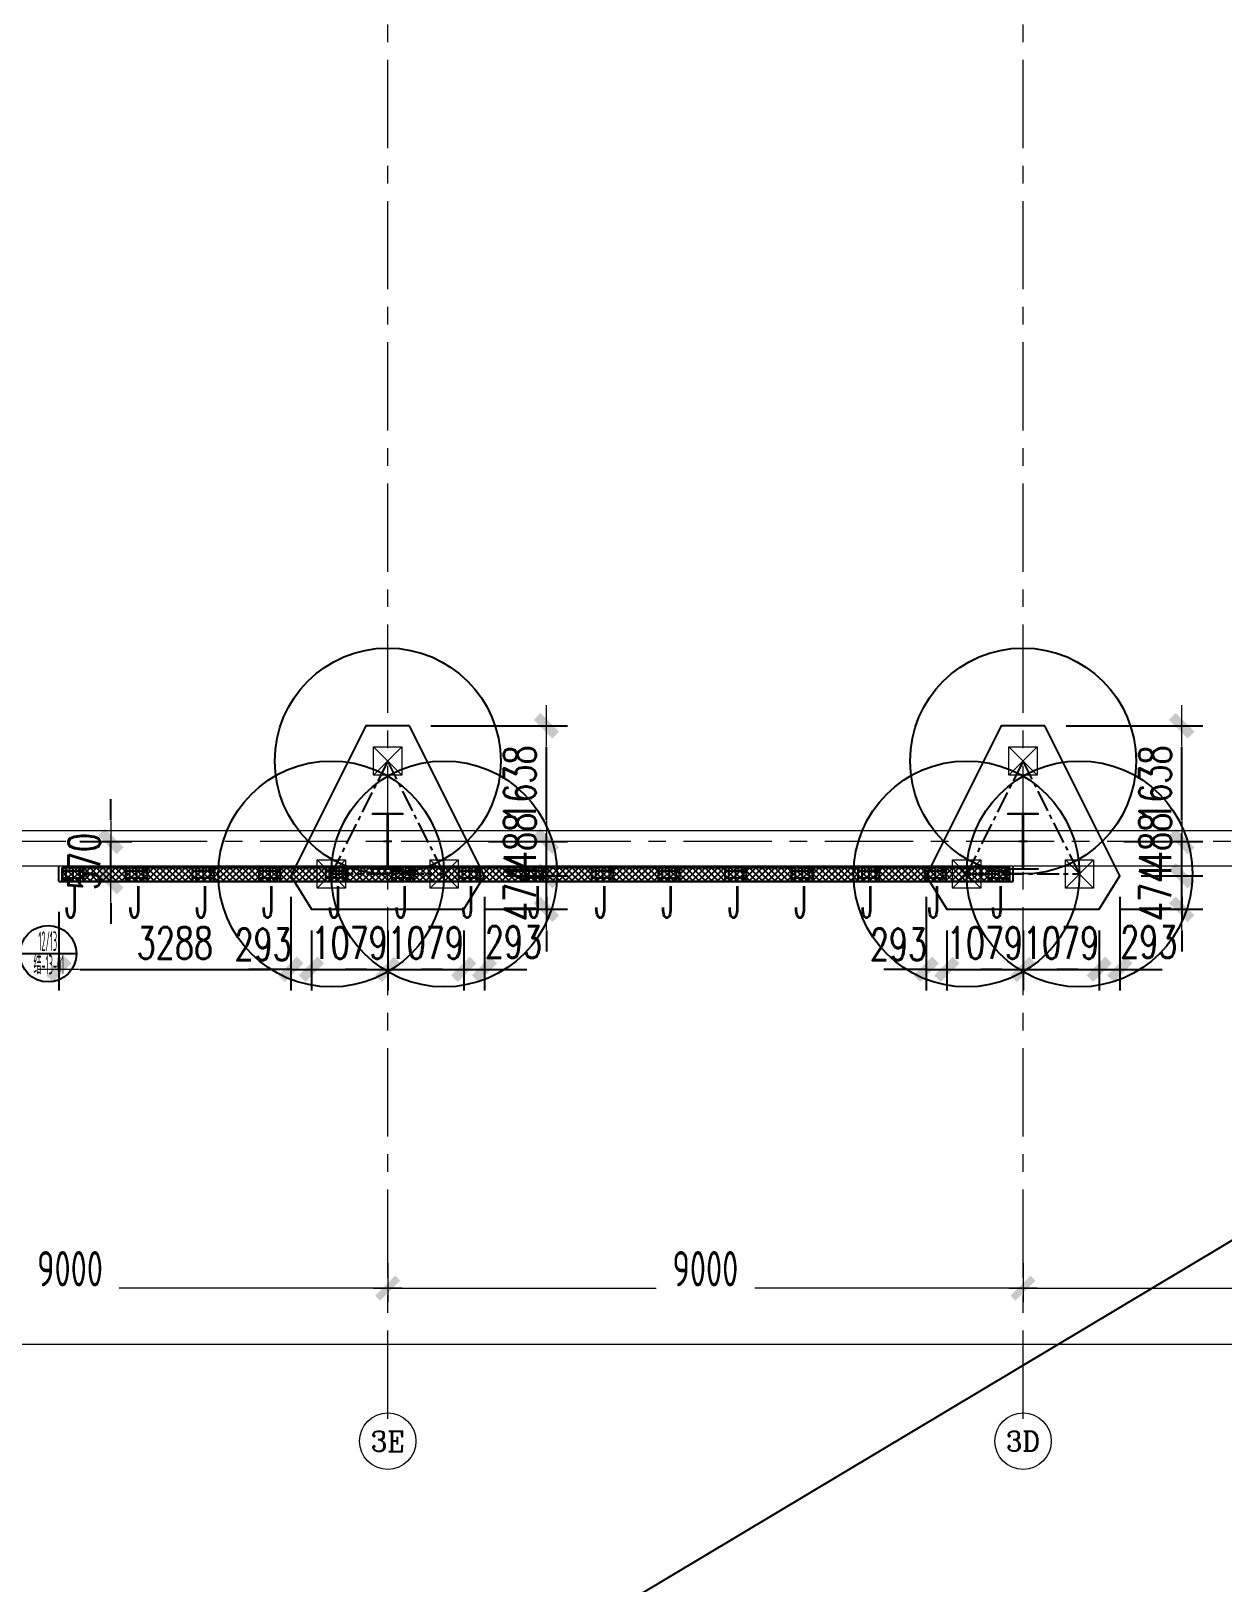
# Model space of a CAD drawing. Extents: x -1201378 to 2367219, y -619313 to 244905.
# Drawn here: x -124811 to -107926, y -265752 to -243770 of the extents above; entities that cross this region are included whole.
import ezdxf
from ezdxf.enums import TextEntityAlignment as Align

# ---------------------------------------------------------------- set-up
doc = ezdxf.new("R2010")
doc.units = 0
doc.header["$LTSCALE"] = 1000
doc.linetypes.add('CENTER', pattern=[2, 1.25, -0.25, 0.25, -0.25])
doc.layers.get('0').update_dxf_attribs({"linetype": 'CONTINUOUS'})
doc.layers.get('Defpoints').update_dxf_attribs({"linetype": 'CONTINUOUS'})
for name, color, linetype in [('2钢材断面', 2, 'CONTINUOUS'), ('30预埋件', 30, 'CONTINUOUS'), ('40钢材投影', 40, 'CONTINUOUS'), ('A-WINDOW', 140, 'CONTINUOUS'), ('ALT_CEN-0-30', 1, 'CENTER'), ('S-DOTE1', 140, 'CENTER'), ('S-HATCH1-W', 252, 'CONTINUOUS'), ('S-SS', 111, 'CONTINUOUS'), ('S-XXX', 241, 'CONTINUOUS'), ('结构轮廓线', 1, 'CONTINUOUS')]:
    doc.layers.add(name, color=color, linetype=linetype)
for name, color, linetype, lineweight in [('S-axis', 111, 'CONTINUOUS', 0), ('S-bkl', 4, 'CONTINUOUS', 0), ('S-col', 2, 'CONTINUOUS', 0), ('S-dim', 81, 'CONTINUOUS', 0), ('S-dote', 5, 'CENTER', 0), ('S-zhuang', 1, 'CONTINUOUS', 0)]:
    doc.layers.add(name, color=color, linetype=linetype, lineweight=lineweight)
doc.styles.add('_TCH_AXIS', font='COMPLEX', dxfattribs={"bigfont": 'GBCBIG'})
doc.styles.add('DHTEXT-1', font='romans.shx', dxfattribs={"width": 0.7, "bigfont": 'chinese.shx'})
doc.styles.add('HZS', font='hzs.shx', dxfattribs={"width": 0.7, "bigfont": 'hztxt.shx'})
doc.styles.add('SS1', font='tj-romans1.shx', dxfattribs={"width": 0.7, "bigfont": 'tj-hztxt1.shx'})
doc.styles.add('TSSD_Dimension', font='tssdeng.shx', dxfattribs={"width": 0.7, "bigfont": 'hztxt.shx'})
doc.dimstyles.new('S-150-ARCHI', dxfattribs={"dimscale": 150, "dimtxt": 3, "dimasz": 2, "dimexe": 2, "dimexo": 2, "dimgap": 1, "dimtad": 1, "dimdec": 0, "dimzin": 0, "dimdsep": 46, "dimtxsty": 'SS1', "dimblk1": 'TT', "dimblk2": 'TT', "dimsah": 1, "dimcen": 1, "dimclrd": 256, "dimclre": 256, "dimclrt": 256, "dimadec": 0, "dimazin": 0, "dimtfac": 1, "dimtdec": 0, "dimtix": 1, "dimtmove": 2, "dimatfit": 0, "dimldrblk": 'TT', "dimfxl": 2, "dimtolj": 1, "dimtzin": 0, "dimarcsym": 0})
doc.dimstyles.new('TSSD_200_200', dxfattribs={"dimtxt": 500, "dimasz": 200, "dimexe": 200, "dimexo": 500, "dimgap": 200, "dimtad": 1, "dimdec": 0, "dimzin": 0, "dimdsep": 46, "dimtxsty": 'TSSD_Dimension', "dimblk": 'ARCHTICK', "dimcen": 0, "dimdle": 200, "dimclrt": 7, "dimadec": 0, "dimazin": 0, "dimtfac": 1, "dimtdec": 0, "dimtix": 1, "dimtmove": 2, "dimatfit": 3, "dimfxl": 1, "dimtolj": 1, "dimtzin": 0, "dimarcsym": 0})

# ---------------------------------------------------------------- blocks, each defined once
blk = doc.blocks.new('w42343243')
at = {"layer": 'S-col'}
blk.add_lwpolyline([(-165069, 621020), (-164639, 621020), (-164639, 621002), (-164848, 621002), (-164848, 620238), (-164639, 620238), (-164639, 620220), (-165069, 620220), (-165069, 620238), (-164860, 620238), (-164860, 621002), (-165069, 621002)], close=True, dxfattribs=at)
blk = doc.blocks.new('42343')
at = {"layer": 'A-WINDOW'}
for p in [(0, -71700), (9000, -71700)]:
    blk.add_blockref('w42343243', p, dxfattribs=at)
blk = doc.blocks.new('_ArchTick')
at = {"color": 0, "linetype": 'ByBlock', "const_width": 0.5}
blk.add_lwpolyline([(-0.71, -0.71), (0.71, 0.71)], dxfattribs=at)
blk = doc.blocks.new('*D503')
at = {"layer": 'Defpoints', "color": 0, "transparency": 16777216}
for p in [(-128758, -360718), (-119758, -360718), (-119758, -361576)]:
    blk.add_point(p, dxfattribs=at)
at = {"layer": 'S-axis', "color": 0, "lineweight": -2, "transparency": 16777216}
for p, q in [((-128758, -361218), (-128758, -361776)), ((-119758, -361218), (-119758, -361776)), ((-128958, -361576), (-124957, -361576)), ((-119558, -361576), (-123560, -361576))]:
    blk.add_line(p, q, dxfattribs=at)
at = {"layer": 'S-axis', "color": 0, "lineweight": -2, "transparency": 16777216, "xscale": 200, "yscale": 200, "zscale": 200, "rotation": 180}
blk.add_blockref('_ArchTick', (-128758, -361576), dxfattribs=at)
at = {"layer": 'S-axis', "color": 0, "lineweight": -2, "transparency": 16777216, "xscale": 200, "yscale": 200, "zscale": 200}
blk.add_blockref('_ArchTick', (-119758, -361576), dxfattribs=at)
at = {"layer": 'S-axis', "color": 7, "transparency": 16777216, "insert": (-124258, -361301), "char_height": 500, "attachment_point": 5, "style": 'TSSD_Dimension'}
blk.add_mtext('\\A1;9000', dxfattribs=at)
blk = doc.blocks.new('*D504')
at = {"layer": 'Defpoints', "color": 0, "transparency": 16777216}
for p in [(-119758, -360718), (-110758, -360718), (-110758, -361576)]:
    blk.add_point(p, dxfattribs=at)
at = {"layer": 'S-axis', "color": 0, "lineweight": -2, "transparency": 16777216}
for p, q in [((-119758, -361218), (-119758, -361776)), ((-110758, -361218), (-110758, -361776)), ((-119958, -361576), (-115957, -361576)), ((-110558, -361576), (-114560, -361576))]:
    blk.add_line(p, q, dxfattribs=at)
at = {"layer": 'S-axis', "color": 0, "lineweight": -2, "transparency": 16777216, "xscale": 200, "yscale": 200, "zscale": 200, "rotation": 180}
blk.add_blockref('_ArchTick', (-119758, -361576), dxfattribs=at)
at = {"layer": 'S-axis', "color": 0, "lineweight": -2, "transparency": 16777216, "xscale": 200, "yscale": 200, "zscale": 200}
blk.add_blockref('_ArchTick', (-110758, -361576), dxfattribs=at)
at = {"layer": 'S-axis', "color": 7, "transparency": 16777216, "insert": (-115258, -361301), "char_height": 500, "attachment_point": 5, "style": 'TSSD_Dimension'}
blk.add_mtext('\\A1;9000', dxfattribs=at)
blk = doc.blocks.new('*D505')
at = {"layer": 'Defpoints', "color": 0, "transparency": 16777216}
for p in [(-110758, -360718), (-101758, -360718), (-101758, -361576)]:
    blk.add_point(p, dxfattribs=at)
at = {"layer": 'S-axis', "color": 0, "lineweight": -2, "transparency": 16777216}
for p, q in [((-110758, -361218), (-110758, -361776)), ((-101758, -361218), (-101758, -361776)), ((-110958, -361576), (-106957, -361576)), ((-101558, -361576), (-105560, -361576))]:
    blk.add_line(p, q, dxfattribs=at)
at = {"layer": 'S-axis', "color": 0, "lineweight": -2, "transparency": 16777216, "xscale": 200, "yscale": 200, "zscale": 200, "rotation": 180}
blk.add_blockref('_ArchTick', (-110758, -361576), dxfattribs=at)
at = {"layer": 'S-axis', "color": 0, "lineweight": -2, "transparency": 16777216, "xscale": 200, "yscale": 200, "zscale": 200}
blk.add_blockref('_ArchTick', (-101758, -361576), dxfattribs=at)
at = {"layer": 'S-axis', "color": 7, "transparency": 16777216, "insert": (-106258, -361301), "char_height": 500, "attachment_point": 5, "style": 'TSSD_Dimension'}
blk.add_mtext('\\A1;9000', dxfattribs=at)
blk = doc.blocks.new('*D458')
at = {"layer": 'Defpoints', "color": 0, "transparency": 16777216}
for p in [(-268658, -360818), (-82958, -360818), (-82958, -362376)]:
    blk.add_point(p, dxfattribs=at)
at = {"layer": 'S-axis', "color": 0, "lineweight": -2, "transparency": 16777216}
for p, q in [((-268658, -361318), (-268658, -362576)), ((-82958, -361318), (-82958, -362576)), ((-268858, -362376), (-176749, -362376)), ((-82758, -362376), (-174868, -362376))]:
    blk.add_line(p, q, dxfattribs=at)
at = {"layer": 'S-axis', "color": 0, "lineweight": -2, "transparency": 16777216, "xscale": 200, "yscale": 200, "zscale": 200, "rotation": 180}
blk.add_blockref('_ArchTick', (-268658, -362376), dxfattribs=at)
at = {"layer": 'S-axis', "color": 0, "lineweight": -2, "transparency": 16777216, "xscale": 200, "yscale": 200, "zscale": 200}
blk.add_blockref('_ArchTick', (-82958, -362376), dxfattribs=at)
at = {"layer": 'S-axis', "color": 7, "transparency": 16777216, "insert": (-175808, -362101), "char_height": 500, "attachment_point": 5, "style": 'TSSD_Dimension'}
blk.add_mtext('\\A1;185700', dxfattribs=at)
blk = doc.blocks.new('S-ZHUANG-400')
at = {"layer": 'S-zhuang'}
for p, q in [((200, -200), (-200, 200)), ((-200, -200), (200, 200))]:
    blk.add_line(p, q, dxfattribs=at)
blk.add_lwpolyline([(-200, 200), (200, 200), (200, -200), (-200, -200)], close=True, dxfattribs=at)
blk = doc.blocks.new('CT3')
at = {"layer": 'Defpoints'}
for centre in [(-101758, -256416), (-102558, -258016), (-100958, -258016)]:
    blk.add_circle(centre, 1600, dxfattribs=at)
at = {"layer": 'S-DOTE1', "ltscale": 0.25}
for p, q in [((-101698, -257554), (-101818, -257554)), ((-101758, -257494), (-101758, -257614))]:
    blk.add_line(p, q, dxfattribs=at)
at = {"layer": 'S-DOTE1', "linetype": 'CENTER', "ltscale": 0.25}
blk.add_lwpolyline([(-100958, -258016), (-101758, -256416), (-102558, -258016)], close=True, dxfattribs=at)
at = {"layer": 'S-HATCH1-W'}
blk.add_lwpolyline([(-101449, -255916), (-102067, -255916), (-103130, -258042), (-102837, -258516), (-100680, -258516), (-100387, -258042)], close=True, dxfattribs=at)
at = {"layer": 'S-zhuang', "rotation": 90.00000000000001}
for p in [(-101758, -256416), (-102558, -258016), (-100958, -258016)]:
    blk.add_blockref('S-ZHUANG-400', p, dxfattribs=at)
blk = doc.blocks.new('TT')
blk.add_line((-0.969, 0), (0.969, 0))
at = {"const_width": 0.45}
blk.add_lwpolyline([(-0.442, -0.442), (0.442, 0.442)], dxfattribs=at)
blk = doc.blocks.new('*D1592')
at = {"layer": 'Defpoints', "color": 0, "transparency": 16777216}
for p in [(-121130, -255736), (-120837, -256210), (-120837, -257061)]:
    blk.add_point(p, dxfattribs=at)
at = {"layer": 'S-dim', "lineweight": -2, "transparency": 16777216}
for p, q in [((-121130, -256036), (-121130, -257361)), ((-120837, -256510), (-120837, -257361)), ((-121430, -257061), (-121730, -257061)), ((-121130, -257061), (-120837, -257061)), ((-120537, -257061), (-120237, -257061))]:
    blk.add_line(p, q, dxfattribs=at)
at = {"layer": 'S-dim', "lineweight": -2, "transparency": 16777216, "xscale": 300, "yscale": 300, "zscale": 300}
blk.add_blockref('TT', (-121130, -257061), dxfattribs=at)
at = {"layer": 'S-dim', "lineweight": -2, "transparency": 16777216, "xscale": 300, "yscale": 300, "zscale": 300, "rotation": 180}
blk.add_blockref('TT', (-120837, -257061), dxfattribs=at)
at = {"layer": 'S-dim', "transparency": 16777216, "insert": (-121522, -256708), "char_height": 450, "attachment_point": 5, "style": 'SS1'}
blk.add_mtext('\\A1;293', dxfattribs=at)
blk = doc.blocks.new('*D1593')
at = {"layer": 'Defpoints', "color": 0, "transparency": 16777216}
for p in [(-120837, -256210), (-119758, -256210), (-119758, -257061)]:
    blk.add_point(p, dxfattribs=at)
at = {"layer": 'S-dim', "lineweight": -2, "transparency": 16777216}
for p, q in [((-120837, -256510), (-120837, -257361)), ((-119758, -256510), (-119758, -257361)), ((-121137, -257061), (-121437, -257061)), ((-120837, -257061), (-119758, -257061)), ((-119458, -257061), (-119158, -257061))]:
    blk.add_line(p, q, dxfattribs=at)
at = {"layer": 'S-dim', "lineweight": -2, "transparency": 16777216, "xscale": 300, "yscale": 300, "zscale": 300}
blk.add_blockref('TT', (-120837, -257061), dxfattribs=at)
at = {"layer": 'S-dim', "lineweight": -2, "transparency": 16777216, "xscale": 300, "yscale": 300, "zscale": 300, "rotation": 180}
blk.add_blockref('TT', (-119758, -257061), dxfattribs=at)
at = {"layer": 'S-dim', "transparency": 16777216, "insert": (-120298, -256686), "char_height": 450, "attachment_point": 5, "style": 'SS1'}
blk.add_mtext('\\A1;1079', dxfattribs=at)
blk = doc.blocks.new('*D1594')
at = {"layer": 'Defpoints', "color": 0, "transparency": 16777216}
for p in [(-119758, -256210), (-118680, -256210), (-118680, -257061)]:
    blk.add_point(p, dxfattribs=at)
at = {"layer": 'S-dim', "lineweight": -2, "transparency": 16777216}
for p, q in [((-119758, -256510), (-119758, -257361)), ((-118680, -256510), (-118680, -257361)), ((-120058, -257061), (-120358, -257061)), ((-119758, -257061), (-118680, -257061)), ((-118380, -257061), (-118080, -257061))]:
    blk.add_line(p, q, dxfattribs=at)
at = {"layer": 'S-dim', "lineweight": -2, "transparency": 16777216, "xscale": 300, "yscale": 300, "zscale": 300}
blk.add_blockref('TT', (-119758, -257061), dxfattribs=at)
at = {"layer": 'S-dim', "lineweight": -2, "transparency": 16777216, "xscale": 300, "yscale": 300, "zscale": 300, "rotation": 180}
blk.add_blockref('TT', (-118680, -257061), dxfattribs=at)
at = {"layer": 'S-dim', "transparency": 16777216, "insert": (-119219, -256686), "char_height": 450, "attachment_point": 5, "style": 'SS1'}
blk.add_mtext('\\A1;1079', dxfattribs=at)
blk = doc.blocks.new('*D1595')
at = {"layer": 'Defpoints', "color": 0, "transparency": 16777216}
for p in [(-118387, -255736), (-118680, -256210), (-118387, -257061)]:
    blk.add_point(p, dxfattribs=at)
at = {"layer": 'S-dim', "lineweight": -2, "transparency": 16777216}
for p, q in [((-118387, -256036), (-118387, -257361)), ((-118680, -256510), (-118680, -257361)), ((-118980, -257061), (-119280, -257061)), ((-118680, -257061), (-118387, -257061)), ((-118087, -257061), (-117787, -257061))]:
    blk.add_line(p, q, dxfattribs=at)
at = {"layer": 'S-dim', "lineweight": -2, "transparency": 16777216, "xscale": 300, "yscale": 300, "zscale": 300}
blk.add_blockref('TT', (-118680, -257061), dxfattribs=at)
at = {"layer": 'S-dim', "lineweight": -2, "transparency": 16777216, "xscale": 300, "yscale": 300, "zscale": 300, "rotation": 180}
blk.add_blockref('TT', (-118387, -257061), dxfattribs=at)
at = {"layer": 'S-dim', "transparency": 16777216, "insert": (-117976, -256674), "char_height": 450, "attachment_point": 5, "style": 'SS1'}
blk.add_mtext('\\A1;293', dxfattribs=at)
blk = doc.blocks.new('*D1596')
at = {"layer": 'Defpoints', "color": 0, "transparency": 16777216}
for p in [(-118387, -255736), (-117511, -255736), (-118680, -256210)]:
    blk.add_point(p, dxfattribs=at)
at = {"layer": 'S-dim', "lineweight": -2, "transparency": 16777216}
for p, q in [((-117511, -255436), (-117511, -255136)), ((-118087, -255736), (-117211, -255736)), ((-117511, -256210), (-117511, -255736)), ((-118380, -256210), (-117211, -256210)), ((-117511, -256510), (-117511, -256810))]:
    blk.add_line(p, q, dxfattribs=at)
at = {"layer": 'S-dim', "lineweight": -2, "transparency": 16777216, "xscale": 300, "yscale": 300, "zscale": 300}
for p, rotation in [((-117511, -255736), 270), ((-117511, -256210), 90)]:
    blk.add_blockref('TT', p, dxfattribs=dict(at, rotation=rotation))
at = {"layer": 'S-dim', "transparency": 16777216, "insert": (-117886, -255973), "char_height": 450, "attachment_point": 5, "rotation": 90, "style": 'SS1'}
blk.add_mtext('\\A1;474', dxfattribs=at)
blk = doc.blocks.new('*D1597')
at = {"layer": 'Defpoints', "color": 0, "transparency": 16777216}
for p in [(-118630, -255248), (-117511, -255248), (-118387, -255736)]:
    blk.add_point(p, dxfattribs=at)
at = {"layer": 'S-dim', "lineweight": -2, "transparency": 16777216}
for p, q in [((-117511, -254948), (-117511, -254648)), ((-118330, -255248), (-117211, -255248)), ((-117511, -255736), (-117511, -255248)), ((-118087, -255736), (-117211, -255736)), ((-117511, -256036), (-117511, -256336))]:
    blk.add_line(p, q, dxfattribs=at)
at = {"layer": 'S-dim', "lineweight": -2, "transparency": 16777216, "xscale": 300, "yscale": 300, "zscale": 300}
for p, rotation in [((-117511, -255248), 270), ((-117511, -255736), 90)]:
    blk.add_blockref('TT', p, dxfattribs=dict(at, rotation=rotation))
at = {"layer": 'S-dim', "transparency": 16777216, "insert": (-117886, -255248), "char_height": 450, "attachment_point": 5, "rotation": 90, "style": 'SS1'}
blk.add_mtext('\\A1;488', dxfattribs=at)
blk = doc.blocks.new('*D1598')
at = {"layer": 'Defpoints', "color": 0, "transparency": 16777216}
for p in [(-119449, -253610), (-117511, -253610), (-118630, -255248)]:
    blk.add_point(p, dxfattribs=at)
at = {"layer": 'S-dim', "lineweight": -2, "transparency": 16777216}
for p, q in [((-119149, -253610), (-117211, -253610)), ((-117511, -254948), (-117511, -253910)), ((-118330, -255248), (-117211, -255248))]:
    blk.add_line(p, q, dxfattribs=at)
at = {"layer": 'S-dim', "lineweight": -2, "transparency": 16777216, "xscale": 300, "yscale": 300, "zscale": 300}
for p, rotation in [((-117511, -253610), 90), ((-117511, -255248), 270)]:
    blk.add_blockref('TT', p, dxfattribs=dict(at, rotation=rotation))
at = {"layer": 'S-dim', "transparency": 16777216, "insert": (-117886, -254429), "char_height": 450, "attachment_point": 5, "rotation": 90, "style": 'SS1'}
blk.add_mtext('\\A1;1638', dxfattribs=at)
blk = doc.blocks.new('*D1599')
at = {"layer": 'Defpoints', "color": 0, "transparency": 16777216}
for p in [(-112130, -255736), (-111837, -256210), (-111837, -257061)]:
    blk.add_point(p, dxfattribs=at)
at = {"layer": 'S-dim', "lineweight": -2, "transparency": 16777216}
for p, q in [((-112130, -256036), (-112130, -257361)), ((-111837, -256510), (-111837, -257361)), ((-112430, -257061), (-112730, -257061)), ((-112130, -257061), (-111837, -257061)), ((-111537, -257061), (-111237, -257061))]:
    blk.add_line(p, q, dxfattribs=at)
at = {"layer": 'S-dim', "lineweight": -2, "transparency": 16777216, "xscale": 300, "yscale": 300, "zscale": 300}
blk.add_blockref('TT', (-112130, -257061), dxfattribs=at)
at = {"layer": 'S-dim', "lineweight": -2, "transparency": 16777216, "xscale": 300, "yscale": 300, "zscale": 300, "rotation": 180}
blk.add_blockref('TT', (-111837, -257061), dxfattribs=at)
at = {"layer": 'S-dim', "transparency": 16777216, "insert": (-112522, -256708), "char_height": 450, "attachment_point": 5, "style": 'SS1'}
blk.add_mtext('\\A1;293', dxfattribs=at)
blk = doc.blocks.new('*D1600')
at = {"layer": 'Defpoints', "color": 0, "transparency": 16777216}
for p in [(-111837, -256210), (-110758, -256210), (-110758, -257061)]:
    blk.add_point(p, dxfattribs=at)
at = {"layer": 'S-dim', "lineweight": -2, "transparency": 16777216}
for p, q in [((-111837, -256510), (-111837, -257361)), ((-110758, -256510), (-110758, -257361)), ((-112137, -257061), (-112437, -257061)), ((-111837, -257061), (-110758, -257061)), ((-110458, -257061), (-110158, -257061))]:
    blk.add_line(p, q, dxfattribs=at)
at = {"layer": 'S-dim', "lineweight": -2, "transparency": 16777216, "xscale": 300, "yscale": 300, "zscale": 300}
blk.add_blockref('TT', (-111837, -257061), dxfattribs=at)
at = {"layer": 'S-dim', "lineweight": -2, "transparency": 16777216, "xscale": 300, "yscale": 300, "zscale": 300, "rotation": 180}
blk.add_blockref('TT', (-110758, -257061), dxfattribs=at)
at = {"layer": 'S-dim', "transparency": 16777216, "insert": (-111298, -256686), "char_height": 450, "attachment_point": 5, "style": 'SS1'}
blk.add_mtext('\\A1;1079', dxfattribs=at)
blk = doc.blocks.new('*D1601')
at = {"layer": 'Defpoints', "color": 0, "transparency": 16777216}
for p in [(-110758, -256210), (-109680, -256210), (-109680, -257061)]:
    blk.add_point(p, dxfattribs=at)
at = {"layer": 'S-dim', "lineweight": -2, "transparency": 16777216}
for p, q in [((-110758, -256510), (-110758, -257361)), ((-109680, -256510), (-109680, -257361)), ((-111058, -257061), (-111358, -257061)), ((-110758, -257061), (-109680, -257061)), ((-109380, -257061), (-109080, -257061))]:
    blk.add_line(p, q, dxfattribs=at)
at = {"layer": 'S-dim', "lineweight": -2, "transparency": 16777216, "xscale": 300, "yscale": 300, "zscale": 300}
blk.add_blockref('TT', (-110758, -257061), dxfattribs=at)
at = {"layer": 'S-dim', "lineweight": -2, "transparency": 16777216, "xscale": 300, "yscale": 300, "zscale": 300, "rotation": 180}
blk.add_blockref('TT', (-109680, -257061), dxfattribs=at)
at = {"layer": 'S-dim', "transparency": 16777216, "insert": (-110219, -256686), "char_height": 450, "attachment_point": 5, "style": 'SS1'}
blk.add_mtext('\\A1;1079', dxfattribs=at)
blk = doc.blocks.new('*D1602')
at = {"layer": 'Defpoints', "color": 0, "transparency": 16777216}
for p in [(-109387, -255736), (-109680, -256210), (-109387, -257061)]:
    blk.add_point(p, dxfattribs=at)
at = {"layer": 'S-dim', "lineweight": -2, "transparency": 16777216}
for p, q in [((-109387, -256036), (-109387, -257361)), ((-109680, -256510), (-109680, -257361)), ((-109980, -257061), (-110280, -257061)), ((-109680, -257061), (-109387, -257061)), ((-109087, -257061), (-108787, -257061))]:
    blk.add_line(p, q, dxfattribs=at)
at = {"layer": 'S-dim', "lineweight": -2, "transparency": 16777216, "xscale": 300, "yscale": 300, "zscale": 300}
blk.add_blockref('TT', (-109680, -257061), dxfattribs=at)
at = {"layer": 'S-dim', "lineweight": -2, "transparency": 16777216, "xscale": 300, "yscale": 300, "zscale": 300, "rotation": 180}
blk.add_blockref('TT', (-109387, -257061), dxfattribs=at)
at = {"layer": 'S-dim', "transparency": 16777216, "insert": (-108976, -256674), "char_height": 450, "attachment_point": 5, "style": 'SS1'}
blk.add_mtext('\\A1;293', dxfattribs=at)
blk = doc.blocks.new('*D1603')
at = {"layer": 'Defpoints', "color": 0, "transparency": 16777216}
for p in [(-109387, -255736), (-108511, -255736), (-109680, -256210)]:
    blk.add_point(p, dxfattribs=at)
at = {"layer": 'S-dim', "lineweight": -2, "transparency": 16777216}
for p, q in [((-108511, -255436), (-108511, -255136)), ((-109087, -255736), (-108211, -255736)), ((-108511, -256210), (-108511, -255736)), ((-109380, -256210), (-108211, -256210)), ((-108511, -256510), (-108511, -256810))]:
    blk.add_line(p, q, dxfattribs=at)
at = {"layer": 'S-dim', "lineweight": -2, "transparency": 16777216, "xscale": 300, "yscale": 300, "zscale": 300}
for p, rotation in [((-108511, -255736), 270), ((-108511, -256210), 90)]:
    blk.add_blockref('TT', p, dxfattribs=dict(at, rotation=rotation))
at = {"layer": 'S-dim', "transparency": 16777216, "insert": (-108886, -255973), "char_height": 450, "attachment_point": 5, "rotation": 90, "style": 'SS1'}
blk.add_mtext('\\A1;474', dxfattribs=at)
blk = doc.blocks.new('*D1604')
at = {"layer": 'Defpoints', "color": 0, "transparency": 16777216}
for p in [(-109630, -255248), (-108511, -255248), (-109387, -255736)]:
    blk.add_point(p, dxfattribs=at)
at = {"layer": 'S-dim', "lineweight": -2, "transparency": 16777216}
for p, q in [((-108511, -254948), (-108511, -254648)), ((-109330, -255248), (-108211, -255248)), ((-108511, -255736), (-108511, -255248)), ((-109087, -255736), (-108211, -255736)), ((-108511, -256036), (-108511, -256336))]:
    blk.add_line(p, q, dxfattribs=at)
at = {"layer": 'S-dim', "lineweight": -2, "transparency": 16777216, "xscale": 300, "yscale": 300, "zscale": 300}
for p, rotation in [((-108511, -255248), 270), ((-108511, -255736), 90)]:
    blk.add_blockref('TT', p, dxfattribs=dict(at, rotation=rotation))
at = {"layer": 'S-dim', "transparency": 16777216, "insert": (-108886, -255248), "char_height": 450, "attachment_point": 5, "rotation": 90, "style": 'SS1'}
blk.add_mtext('\\A1;488', dxfattribs=at)
blk = doc.blocks.new('*D1605')
at = {"layer": 'Defpoints', "color": 0, "transparency": 16777216}
for p in [(-110449, -253610), (-108511, -253610), (-109630, -255248)]:
    blk.add_point(p, dxfattribs=at)
at = {"layer": 'S-dim', "lineweight": -2, "transparency": 16777216}
for p, q in [((-110149, -253610), (-108211, -253610)), ((-108511, -254948), (-108511, -253910)), ((-109330, -255248), (-108211, -255248))]:
    blk.add_line(p, q, dxfattribs=at)
at = {"layer": 'S-dim', "lineweight": -2, "transparency": 16777216, "xscale": 300, "yscale": 300, "zscale": 300}
for p, rotation in [((-108511, -253610), 90), ((-108511, -255248), 270)]:
    blk.add_blockref('TT', p, dxfattribs=dict(at, rotation=rotation))
at = {"layer": 'S-dim', "transparency": 16777216, "insert": (-108886, -254429), "char_height": 450, "attachment_point": 5, "rotation": 90, "style": 'SS1'}
blk.add_mtext('\\A1;1638', dxfattribs=at)
blk = doc.blocks.new('*D6575')
at = {"layer": 'Defpoints', "color": 0, "transparency": 16777216}
for p in [(-121130, -255736), (-124418, -255948), (-121130, -257061)]:
    blk.add_point(p, dxfattribs=at)
at = {"layer": 'S-dim', "lineweight": -2, "transparency": 16777216}
for p, q in [((-121130, -256036), (-121130, -257361)), ((-124418, -256248), (-124418, -257361)), ((-124118, -257061), (-121430, -257061))]:
    blk.add_line(p, q, dxfattribs=at)
at = {"layer": 'S-dim', "lineweight": -2, "transparency": 16777216, "xscale": 300, "yscale": 300, "zscale": 300, "rotation": 180}
blk.add_blockref('TT', (-124418, -257061), dxfattribs=at)
at = {"layer": 'S-dim', "lineweight": -2, "transparency": 16777216, "xscale": 300, "yscale": 300, "zscale": 300}
blk.add_blockref('TT', (-121130, -257061), dxfattribs=at)
at = {"layer": 'S-dim', "transparency": 16777216, "insert": (-122774, -256686), "char_height": 450, "attachment_point": 5, "style": 'SS1'}
blk.add_mtext('\\A1;3288', dxfattribs=at)
blk = doc.blocks.new('*D6576')
at = {"layer": 'Defpoints', "color": 0, "transparency": 16777216}
for p in [(-124418, -255248), (-123682, -255248), (-124418, -255818)]:
    blk.add_point(p, dxfattribs=at)
at = {"layer": 'S-dim', "lineweight": -2, "transparency": 16777216}
for p, q in [((-123682, -254948), (-123682, -254648)), ((-124118, -255248), (-123382, -255248)), ((-123682, -255818), (-123682, -255248)), ((-124118, -255818), (-123382, -255818)), ((-123682, -256118), (-123682, -256418))]:
    blk.add_line(p, q, dxfattribs=at)
at = {"layer": 'S-dim', "lineweight": -2, "transparency": 16777216, "xscale": 300, "yscale": 300, "zscale": 300}
for p, rotation in [((-123682, -255248), 270), ((-123682, -255818), 90)]:
    blk.add_blockref('TT', p, dxfattribs=dict(at, rotation=rotation))
at = {"layer": 'S-dim', "transparency": 16777216, "insert": (-124057, -255533), "char_height": 450, "attachment_point": 5, "rotation": 90, "style": 'SS1'}
blk.add_mtext('\\A1;570', dxfattribs=at)
blk = doc.blocks.new('3号一层翻口')
at = {"layer": '结构轮廓线', "color": 1, "ltscale": 500}
for p, q in [((-424418, -255818), (-424418, -255598)), ((-410898, -255818), (-410898, -255598)), ((-424418, -255818), (-410898, -255818))]:
    blk.add_line(p, q, dxfattribs=at)
blk = doc.blocks.new('20250902145151')
at = {"layer": '2钢材断面'}
for p, q in [((150, 100), (-150, 100)), ((-150, 100), (-150, -100)), ((150, -100), (150, 100)), ((-150, -100), (150, -100))]:
    blk.add_line(p, q, dxfattribs=at)
at = {"layer": '40钢材投影'}
for centre, radius in [((-100, 50), 10), ((-100, 50), 5), ((0, 50), 10), ((0, 50), 5), ((100, 50), 10), ((100, 50), 5), ((-100, -50), 10), ((-100, -50), 5), ((0, -50), 10), ((0, -50), 5), ((100, -50), 10), ((100, -50), 5)]:
    blk.add_circle(centre, radius, dxfattribs=at)
at = {"layer": 'ALT_CEN-0-30', "ltscale": 20}
for p, q in [((-150, 50), (150, 50)), ((-100, 100), (-100, -100)), ((0, 100), (0, -100)), ((100, 100), (100, -100)), ((-150, -50), (150, -50))]:
    blk.add_line(p, q, dxfattribs=at)
blk = doc.blocks.new('20250912153858')
at = {"ltscale": 50}
blk.add_blockref('20250902145151', (0, 100), dxfattribs=at)
at = {"layer": '30预埋件', "style": 'DHTEXT-1', "text_generation_flag": 6, "width": 0.55}
blk.add_attdef('B', (105, -65), '', height=450, dxfattribs=at)
blk = doc.blocks.new('3#轴网')
at = {"layer": 'S-axis'}
for centre in [(-119758.5, -363744.2), (-110758.5, -363744.2)]:
    blk.add_circle(centre, 400, dxfattribs=at)
at = {"layer": 'S-dote'}
for p, q in [((-119758.5, -363428.2), (-119758.5, -277944.2)), ((-110758.5, -363428.2), (-110758.5, -277944.2)), ((-78316.2, -355248.2), (-273210.6, -355248.2))]:
    blk.add_line(p, q, dxfattribs=at)
at = {"layer": 'S-axis', "style": '_TCH_AXIS'}
for s, height, p, p2 in [('3E', 288.12, (-119998.6, -363888.3), (-119518.4, -363888.3)), ('3D', 282.17, (-111000.3, -363885.3), (-110516.6, -363885.3))]:
    blk.add_text(s, height=height, dxfattribs=at).set_placement(p, p2, align=Align.FIT)
at = {"layer": 'S-axis'}
for base, p1, p2, picture, middle in [((-119758.5, -361576), (-128758.5, -360718), (-119758.5, -360718), '*D503', (-124258.5, -361301)), ((-110758.5, -361576), (-119758.5, -360718), (-110758.5, -360718), '*D504', (-115258.5, -361301)), ((-101758.5, -361576), (-110758.5, -360718), (-101758.5, -360718), '*D505', (-106258.5, -361301)), ((-82958.5, -362376), (-268658.5, -360818), (-82958.5, -360818), '*D458', (-175808.5, -362101))]:
    dim = blk.add_linear_dim(base=base, p1=p1, p2=p2, angle=0, dimstyle='TSSD_200_200', dxfattribs=at)
    dim.commit()
    dim.dimension.update_dxf_attribs({"geometry": picture, "text_midpoint": middle, "dimtype": 161})

msp = doc.modelspace()

# ---------------------------------------------------------------- hatches: boundary and pattern name
at = {"layer": 'S-HATCH1-W'}
h = msp.add_hatch(dxfattribs=at)
h.set_pattern_fill('ANSI37', color=256, scale=20)
h.paths.add_polyline_path([(-124368.5, -255618.3), (-110948.5, -255618.3), (-110948.5, -255818.3), (-124368.5, -255818.3)])

# ---------------------------------------------------------------- linework, layer by layer
at = {"layer": 'Defpoints', "color": 1}
msp.add_line((-99008.5, -255648.2), (-224626.9, -330727.7), dxfattribs=at)
at = {"layer": 'S-bkl'}
msp.add_line((-83308.5, -255598.2), (-268308.5, -255598.2), dxfattribs=at)
msp.add_lwpolyline([(-83708.5, -203498.2), (-83708.5, -255098.2), (-267908.5, -255098.2)], dxfattribs=at)
at = {"layer": 'S-HATCH1-W'}
msp.add_lwpolyline([(-124368.5, -255618.3), (-110948.5, -255618.3), (-110948.5, -255818.3), (-124368.5, -255818.3)], close=True, dxfattribs=at)
at = {"layer": 'S-XXX'}
msp.add_line((-124169, -256839.8), (-125377.1, -256839.8), dxfattribs=at)
msp.add_circle((-124569, -256839.8), 400, dxfattribs=at)

# ---------------------------------------------------------------- block references
at = {"layer": 'S-axis'}
msp.add_blockref('3#轴网', (0, 100000), dxfattribs=at)
at = {"layer": 'S-col'}
msp.add_blockref('42343', (45095.7, -804168.2), dxfattribs=at)
at = {"layer": 'S-SS'}
msp.add_blockref('3号一层翻口', (300000, 0), dxfattribs=at)
at = {"layer": 'S-zhuang'}
for p in [(-18000, 2306), (-9000, 2306)]:
    msp.add_blockref('CT3', p, dxfattribs=at)
at = {"layer": '结构轮廓线', "ltscale": 500}
ref = msp.add_blockref('20250912153858', (-124218.5, -255818.3), dxfattribs=dict(at, xscale=-1))
ref.add_attrib('B', 'J', (-124323.9, -256333.2), dxfattribs={"layer": '30预埋件', "height": 450, "rotation": 180, "style": 'DHTEXT-1', "text_generation_flag": 6, "width": 0.55})
ref = msp.add_blockref('20250912153858', (-123315.6, -255818.3), dxfattribs=dict(at, xscale=-1))
ref.add_attrib('B', 'J', (-123421.1, -256333.2), dxfattribs={"layer": '30预埋件', "height": 450, "rotation": 180, "style": 'DHTEXT-1', "text_generation_flag": 6, "width": 0.55})
ref = msp.add_blockref('20250912153858', (-122372.7, -255818.3), dxfattribs=dict(at, xscale=-1))
ref.add_attrib('B', 'J', (-122478.2, -256333.2), dxfattribs={"layer": '30预埋件', "height": 450, "rotation": 180, "style": 'DHTEXT-1', "text_generation_flag": 6, "width": 0.55})
ref = msp.add_blockref('20250912153858', (-121429.9, -255818.3), dxfattribs=dict(at, xscale=-1))
ref.add_attrib('B', 'J', (-121535.3, -256333.2), dxfattribs={"layer": '30预埋件', "height": 450, "rotation": 180, "style": 'DHTEXT-1', "text_generation_flag": 6, "width": 0.55})
ref = msp.add_blockref('20250912153858', (-120487, -255818.3), dxfattribs=dict(at, xscale=-1))
ref.add_attrib('B', 'J', (-120592.5, -256333.2), dxfattribs={"layer": '30预埋件', "height": 450, "rotation": 180, "style": 'DHTEXT-1', "text_generation_flag": 6, "width": 0.55})
ref = msp.add_blockref('20250912153858', (-119544.2, -255818.3), dxfattribs=dict(at, xscale=-1))
ref.add_attrib('B', 'J', (-119649.6, -256333.2), dxfattribs={"layer": '30预埋件', "height": 450, "rotation": 180, "style": 'DHTEXT-1', "text_generation_flag": 6, "width": 0.55})
ref = msp.add_blockref('20250912153858', (-118601.3, -255818.3), dxfattribs=dict(at, xscale=-1))
ref.add_attrib('B', 'J', (-118706.8, -256333.2), dxfattribs={"layer": '30预埋件', "height": 450, "rotation": 180, "style": 'DHTEXT-1', "text_generation_flag": 6, "width": 0.55})
ref = msp.add_blockref('20250912153858', (-117658.5, -255818.3), dxfattribs=dict(at, xscale=-1))
ref.add_attrib('B', 'J', (-117763.9, -256333.2), dxfattribs={"layer": '30预埋件', "height": 450, "rotation": 180, "style": 'DHTEXT-1', "text_generation_flag": 6, "width": 0.55})
ref = msp.add_blockref('20250912153858', (-116715.6, -255818.3), dxfattribs=dict(at, xscale=-1))
ref.add_attrib('B', 'J', (-116821.1, -256333.2), dxfattribs={"layer": '30预埋件', "height": 450, "rotation": 180, "style": 'DHTEXT-1', "text_generation_flag": 6, "width": 0.55})
ref = msp.add_blockref('20250912153858', (-115772.7, -255818.3), dxfattribs=dict(at, xscale=-1))
ref.add_attrib('B', 'J', (-115878.2, -256333.2), dxfattribs={"layer": '30预埋件', "height": 450, "rotation": 180, "style": 'DHTEXT-1', "text_generation_flag": 6, "width": 0.55})
ref = msp.add_blockref('20250912153858', (-114829.9, -255818.3), dxfattribs=dict(at, xscale=-1))
ref.add_attrib('B', 'J', (-114935.3, -256333.2), dxfattribs={"layer": '30预埋件', "height": 450, "rotation": 180, "style": 'DHTEXT-1', "text_generation_flag": 6, "width": 0.55})
ref = msp.add_blockref('20250912153858', (-113887, -255818.3), dxfattribs=dict(at, xscale=-1))
ref.add_attrib('B', 'J', (-113992.5, -256333.2), dxfattribs={"layer": '30预埋件', "height": 450, "rotation": 180, "style": 'DHTEXT-1', "text_generation_flag": 6, "width": 0.55})
ref = msp.add_blockref('20250912153858', (-112944.2, -255818.3), dxfattribs=dict(at, xscale=-1))
ref.add_attrib('B', 'J', (-113049.6, -256333.2), dxfattribs={"layer": '30预埋件', "height": 450, "rotation": 180, "style": 'DHTEXT-1', "text_generation_flag": 6, "width": 0.55})
ref = msp.add_blockref('20250912153858', (-112001.3, -255818.3), dxfattribs=dict(at, xscale=-1))
ref.add_attrib('B', 'J', (-112106.8, -256333.2), dxfattribs={"layer": '30预埋件', "height": 450, "rotation": 180, "style": 'DHTEXT-1', "text_generation_flag": 6, "width": 0.55})
ref = msp.add_blockref('20250912153858', (-111098.5, -255818.3), dxfattribs=dict(at, xscale=-1))
ref.add_attrib('B', 'J', (-111203.9, -256333.2), dxfattribs={"layer": '30预埋件', "height": 450, "rotation": 180, "style": 'DHTEXT-1', "text_generation_flag": 6, "width": 0.55})

# ---------------------------------------------------------------- texts
at = {"layer": 'S-XXX', "style": 'HZS', "width": 0.3}
for s, p in [('12/13', (-124574.2, -256801.8)), ('结-13-01', (-124558.9, -257133))]:
    msp.add_text(s, height=280, dxfattribs=at).set_placement(p, align=Align.CENTER)

# ---------------------------------------------------------------- dimensions: what is measured, and where the dimension line sits
at = {"layer": 'S-dim'}
for base, p1, p2, picture, middle in [((-117510.6, -253610.1), (-118630.4, -255248.2), (-119449.4, -253610.1), '*D1598', (-117885.6, -254429.1)), ((-108510.6, -253610.1), (-109630.4, -255248.2), (-110449.4, -253610.1), '*D1605', (-108885.6, -254429.1)), ((-123682.1, -255248.2), (-124418.5, -255818.2), (-124418.5, -255248.2), '*D6576', (-124057.1, -255533.2)), ((-117510.6, -255735.8), (-118679.7, -256210.1), (-118386.6, -255735.8), '*D1596', (-117885.6, -255972.9)), ((-108510.6, -255735.8), (-109679.7, -256210.1), (-109386.6, -255735.8), '*D1603', (-108885.6, -255972.9))]:
    dim = msp.add_linear_dim(base=base, p1=p1, p2=p2, angle=90, dimstyle='S-150-ARCHI', dxfattribs=at)
    dim.commit()
    dim.dimension.update_dxf_attribs({"geometry": picture, "text_midpoint": middle})
for base, p1, p2, picture, middle in [((-117510.6, -255248.2), (-118386.6, -255735.8), (-118630.4, -255248.2), '*D1597', (-117885.6, -255248.2)), ((-108510.6, -255248.2), (-109386.6, -255735.8), (-109630.4, -255248.2), '*D1604', (-108885.6, -255248.2))]:
    dim = msp.add_linear_dim(base=base, p1=p1, p2=p2, angle=90, dimstyle='S-150-ARCHI', dxfattribs=at)
    dim.commit()
    dim.dimension.update_dxf_attribs({"geometry": picture, "text_midpoint": middle, "dimtype": 160})
for base, p1, p2, picture, middle in [((-121130.3, -257060.6), (-124418.5, -255948.2), (-121130.3, -255735.8), '*D6575', (-122774.4, -256685.6)), ((-119758.5, -257060.6), (-120837.2, -256210.1), (-119758.5, -256210.1), '*D1593', (-120297.8, -256685.6)), ((-118679.7, -257060.6), (-119758.5, -256210.1), (-118679.7, -256210.1), '*D1594', (-119219.1, -256685.6)), ((-110758.5, -257060.6), (-111837.2, -256210.1), (-110758.5, -256210.1), '*D1600', (-111297.8, -256685.6)), ((-109679.7, -257060.6), (-110758.5, -256210.1), (-109679.7, -256210.1), '*D1601', (-110219.1, -256685.6))]:
    dim = msp.add_linear_dim(base=base, p1=p1, p2=p2, dimstyle='S-150-ARCHI', dxfattribs=at)
    dim.commit()
    dim.dimension.update_dxf_attribs({"geometry": picture, "text_midpoint": middle})
for base, p1, p2, picture, middle in [((-120837.2, -257060.6), (-121130.3, -255735.8), (-120837.2, -256210.1), '*D1592', (-121522, -256708)), ((-118386.6, -257060.6), (-118679.7, -256210.1), (-118386.6, -255735.8), '*D1595', (-117976.3, -256674.4)), ((-111837.2, -257060.6), (-112130.3, -255735.8), (-111837.2, -256210.1), '*D1599', (-112522, -256708)), ((-109386.6, -257060.6), (-109679.7, -256210.1), (-109386.6, -255735.8), '*D1602', (-108976.3, -256674.4))]:
    dim = msp.add_linear_dim(base=base, p1=p1, p2=p2, dimstyle='S-150-ARCHI', dxfattribs=at)
    dim.commit()
    dim.dimension.update_dxf_attribs({"geometry": picture, "text_midpoint": middle, "dimtype": 160})

doc.saveas('drawing.dxf')
